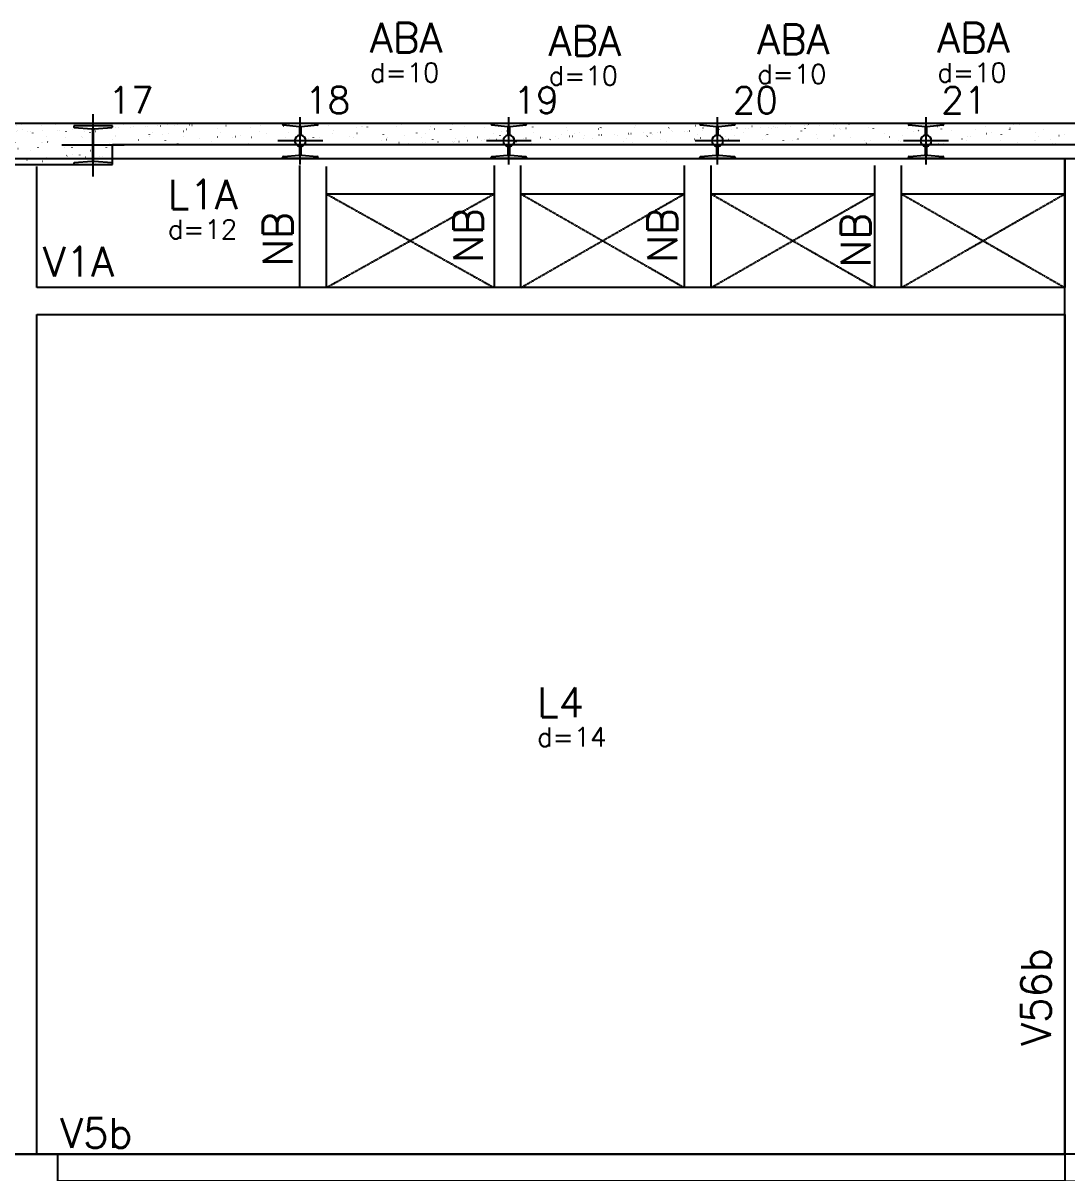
# Model space of a CAD drawing. Extents: x -40810 to 33675, y -2018 to 21213.
# Drawn here: x 25561 to 26302, y 3273 to 4089 of the extents above; entities that cross this region are included whole.
import ezdxf

# ---------------------------------------------------------------- set-up
doc = ezdxf.new("R2010")
doc.units = 0
doc.linetypes.add('TRAZO_HUECO', pattern=[0.75, 0.5, -0.25])
doc.layers.get('0').update_dxf_attribs({"color": 1, "lineweight": 9})
for name, color, linetype in [('1', 5, 'Continuous'), ('10', 7, 'Continuous'), ('13', 7, 'Continuous'), ('19', 5, 'Continuous'), ('241', 7, 'TRAZO_HUECO'), ('3', 2, 'Continuous'), ('49', 20, 'Continuous'), ('51', 6, 'Continuous'), ('52', 21, 'Continuous'), ('8', 5, 'Continuous'), ('STEPHANIE', 6, 'Continuous')]:
    doc.layers.add(name, color=color, linetype=linetype)
doc.styles.get("Standard").update_dxf_attribs({"font": 'romans.shx', "width": 0.8})

# ---------------------------------------------------------------- blocks, each defined once
blk = doc.blocks.new('_H9EFD498501-005')
for p, q in [((2360.773341, 4540.147915), (2360.773341, 4540.147915)), ((2360.773341, 4540.147915), (2360.773341, 4540.147915)), ((2360.773341, 4539.849098), (2360.773341, 4539.849098)), ((2360.773341, 4539.849098), (2360.773341, 4539.849098)), ((2360.773341, 4539.849098), (2360.773341, 4539.849098)), ((2361.744038, 4540.363114), (2361.81726, 4540.379347)), ((2363.103394, 4539.95083), (2363.178322, 4539.954101)), ((2364.976609, 4540.032616), (2365.051538, 4540.035888)), ((2368.807335, 4541.871545), (2368.852993, 4541.931047)), ((2373.818186, 4540.418648), (2373.893114, 4540.421919)), ((2375.91966, 4540.991566), (2375.92945, 4541.065924)), ((2383.933549, 4540.860294), (2384.008478, 4540.863566)), ((2385.806764, 4540.94208), (2385.881693, 4540.945352)), ((2389.18127, 4536.797683), (2389.226927, 4536.857185)), ((2392.925152, 4541.676806), (2392.970809, 4541.736308)), ((2394.648341, 4541.328112), (2394.72327, 4541.331383)), ((2399.758076, 4541.983515), (2399.767866, 4542.057873)), ((2404.763704, 4541.769758), (2404.838633, 4541.77303)), ((2406.63692, 4541.851545), (2406.711848, 4541.854816)), ((2411.02139, 4537.497479), (2411.03118, 4537.571837)), ((2413.355465, 4538.914534), (2413.428687, 4538.930767)), ((2415.478497, 4542.237576), (2415.553425, 4542.240848)), ((2417.157112, 4541.630821), (2417.202769, 4541.690323)), ((2425.59386, 4542.679223), (2425.668788, 4542.682494)), ((2427.467075, 4542.761009), (2427.542004, 4542.76428)), ((2430.562682, 4542.729282), (2430.635905, 4542.745515)), ((2434.933228, 4539.047115), (2434.943017, 4539.121473)), ((2441.274929, 4541.436082), (2441.320586, 4541.495584)), ((2458.771644, 4540.039063), (2458.781433, 4540.113422)), ((2464.966892, 4537.465954), (2465.040114, 4537.482187)), ((2465.506888, 4541.390097), (2465.552546, 4541.449599)), ((2482.174109, 4541.280702), (2482.247331, 4541.296935)), ((2482.78627, 4542.369462), (2482.79606, 4542.443821)), ((2485.835219, 4542.092351), (2485.908442, 4542.108584)), ((2489.624705, 4541.195359), (2489.670362, 4541.25486)), ((2493.946795, 4537.102664), (2493.956584, 4537.177022)), ((2513.856665, 4541.149374), (2513.902322, 4541.208875)), ((2517.785211, 4538.094612), (2517.795001, 4538.16897)), ((2533.785536, 4539.832123), (2533.858758, 4539.848356)), ((2537.446646, 4540.643771), (2537.519868, 4540.660004)), ((2537.974482, 4540.954635), (2538.020139, 4541.014136)), ((2541.799838, 4540.425011), (2541.809627, 4540.49937)), ((2562.206441, 4540.90865), (2562.252098, 4540.968151)), ((2565.711675, 4541.974647), (2565.721464, 4542.049006)), ((2585.396963, 4538.383543), (2585.470185, 4538.399776)), ((2586.324258, 4540.713911), (2586.369915, 4540.773413)), ((2589.058073, 4539.195191), (2589.131295, 4539.211424)), ((2589.550091, 4542.966596), (2589.559881, 4543.040954)), ((2600.813405, 4538.48056), (2600.823195, 4538.554918)), ((2602.238069, 4542.117126), (2602.311292, 4542.133359)), ((2610.556218, 4540.667926), (2610.601875, 4540.727428)), ((2624.725242, 4540.030196), (2624.735032, 4540.104555)), ((2634.674035, 4540.473187), (2634.719692, 4540.532689)), ((2637.00839, 4536.934963), (2637.081612, 4536.951196)), ((2640.6695, 4537.746612), (2640.742722, 4537.762845)), ((2648.563659, 4541.022145), (2648.573448, 4541.096503)), ((2653.849496, 4540.668546), (2653.922718, 4540.684779)), ((2658.905994, 4540.427202), (2658.951651, 4540.486704)), ((2683.023811, 4540.232464), (2683.069468, 4540.291965)), ((2683.73881, 4538.085745), (2683.748599, 4538.160103)), ((2705.460923, 4539.219967), (2705.534145, 4539.2362)), ((2707.255771, 4540.186479), (2707.301428, 4540.24598)), ((2707.577226, 4539.077693), (2707.587015, 4539.152052)), ((2722.66814, 4543.034715), (2722.741363, 4543.050948)), ((2731.373588, 4539.99174), (2731.419245, 4540.051241)), ((2731.591853, 4541.408093), (2731.601642, 4541.482451)), ((2755.50369, 4542.957729), (2755.513479, 4543.032087)), ((2755.605547, 4539.945755), (2755.651204, 4540.005256)), ((2757.07235, 4537.771387), (2757.145572, 4537.78762)), ((2758.002545, 4543.069584), (2758.014964, 4543.085768)), ((2758.303322, 4537.101497), (2758.378251, 4537.104768)), ((2766.590793, 4537.133242), (2766.600583, 4537.207601)), ((2768.418686, 4537.543143), (2768.493614, 4537.546414)), ((2770.291901, 4537.624929), (2770.36683, 4537.628201)), ((2774.279567, 4541.586135), (2774.352789, 4541.602368)), ((2777.940677, 4542.397784), (2778.0139, 4542.414017)), ((2779.133478, 4538.010961), (2779.208406, 4538.014232)), ((2779.723364, 4539.751016), (2779.769021, 4539.810518)), ((2789.248841, 4538.452607), (2789.32377, 4538.455879)), ((2790.60542, 4539.463641), (2790.61521, 4539.538)), ((2791.122057, 4538.534394), (2791.196985, 4538.537665)), ((2799.963633, 4538.920425), (2800.038562, 4538.923697)), ((2803.955324, 4539.705031), (2804.000981, 4539.764533)), ((2806.352322, 4542.82886), (2806.397979, 4542.888361)), ((2810.078997, 4539.362071), (2810.153925, 4539.365343)), ((2811.952212, 4539.443858), (2812.027141, 4539.447129)), ((2814.517257, 4541.013278), (2814.527047, 4541.087636)), ((2820.793789, 4539.829889), (2820.868717, 4539.833161)), ((2825.890994, 4540.137555), (2825.964216, 4540.153788)), ((2828.07314, 4539.510292), (2828.118798, 4539.569794)), ((2829.552104, 4540.949204), (2829.625326, 4540.965437)), ((2830.909152, 4540.271536), (2830.984081, 4540.274807)), ((2832.782367, 4540.353322), (2832.857296, 4540.356593)), ((2838.355673, 4542.005226), (2838.365463, 4542.079584)), ((2841.623944, 4540.739354), (2841.698873, 4540.742625)), ((2849.618987, 4537.51919), (2849.628777, 4537.593548)), ((2851.739307, 4541.181), (2851.814236, 4541.184271)), ((2852.3051, 4539.464307), (2852.350757, 4539.523809)), ((2853.612523, 4541.262786), (2853.687451, 4541.266058)), ((2854.702098, 4542.588136), (2854.747755, 4542.647638)), ((2862.4541, 4541.648818), (2862.529028, 4541.652089)), ((2872.569463, 4542.090464), (2872.644391, 4542.093736)), ((2873.530825, 4539.068826), (2873.540614, 4539.143185)), ((2874.442678, 4542.17225), (2874.517607, 4542.175522)), ((2876.422917, 4539.269569), (2876.468574, 4539.32907)), ((2877.502421, 4538.688975), (2877.575643, 4538.705208)), ((2881.163531, 4539.500624), (2881.236753, 4539.516857)), ((2883.284255, 4542.558282), (2883.359184, 4542.561554)), ((2893.399618, 4542.999928), (2893.474547, 4543.0032)), ((2894.343527, 4542.422559), (2894.41675, 4542.438792)), ((2895.272834, 4543.081715), (2895.347762, 4543.084986)), ((2897.369241, 4540.060775), (2897.37903, 4540.135133)), ((2900.654876, 4539.223584), (2900.700534, 4539.283085)), ((2903.051875, 4542.347412), (2903.097532, 4542.406914)), ((2921.383867, 4542.391174), (2921.393657, 4542.465532)), ((2924.772693, 4539.028845), (2924.81835, 4539.088346)), ((2929.113848, 4537.240396), (2929.18707, 4537.256629)), ((2932.544392, 4537.124375), (2932.554182, 4537.198733)), ((2932.774958, 4538.052044), (2932.84818, 4538.068277)), ((2945.954954, 4540.973979), (2946.028176, 4540.990212)), ((2949.004653, 4538.98286), (2949.05031, 4539.042361)), ((2951.401651, 4542.106689), (2951.447308, 4542.16619)), ((2956.382808, 4538.116324), (2956.392598, 4538.190682)), ((2973.12247, 4538.788121), (2973.168127, 4538.847623)), ((2980.397435, 4540.446723), (2980.407224, 4540.521081)), ((2997.354429, 4538.742136), (2997.400087, 4538.801637)), ((2997.566381, 4539.525399), (2997.639603, 4539.541632)), ((2999.751428, 4541.865965), (2999.797085, 4541.925466)), ((3004.309272, 4541.996359), (3004.319062, 4542.070717)), ((3021.472246, 4538.547397), (3021.517903, 4538.606899)), ((3028.147688, 4542.988308), (3028.157478, 4543.062666)), ((2360.773341, 4531.401439), (2360.773341, 4531.401439)), ((2362.552312, 4533.719839), (2362.597969, 4533.779341)), ((2363.168347, 4534.175131), (2363.178137, 4534.249489)), ((2379.307142, 4531.366203), (2379.380364, 4531.382436)), ((2386.784271, 4533.673854), (2386.829929, 4533.733356)), ((2387.006764, 4535.167079), (2387.016553, 4535.241438)), ((2396.514359, 4535.180951), (2396.587581, 4535.197184)), ((2398.270078, 4530.681043), (2398.279867, 4530.755402)), ((2400.175469, 4535.992599), (2400.248691, 4536.008832)), ((2407.158205, 4528.599993), (2407.203863, 4528.659494)), ((2410.902088, 4533.479116), (2410.947745, 4533.538617)), ((2422.181915, 4532.23068), (2422.191704, 4532.305038)), ((2430.918569, 4529.917623), (2430.991791, 4529.933856)), ((2435.134048, 4533.433131), (2435.179705, 4533.492632)), ((2437.531046, 4536.556959), (2437.576703, 4536.616461)), ((2446.020331, 4533.222628), (2446.030121, 4533.296986)), ((2448.125786, 4533.732371), (2448.199008, 4533.748604)), ((2451.786896, 4534.54402), (2451.860118, 4534.560252)), ((2457.283645, 4528.736592), (2457.293435, 4528.81095)), ((2459.251865, 4533.238392), (2459.297522, 4533.297893)), ((2470.034958, 4535.553027), (2470.044747, 4535.627386)), ((2481.195482, 4530.286228), (2481.205272, 4530.360587)), ((2483.483824, 4533.192407), (2483.529481, 4533.251908)), ((2485.880822, 4536.316236), (2485.92648, 4536.375737)), ((2499.737213, 4532.283791), (2499.810435, 4532.300024)), ((2503.398323, 4533.09544), (2503.471545, 4533.111673)), ((2505.033899, 4531.278177), (2505.043688, 4531.352535)), ((2507.601641, 4532.997668), (2507.647298, 4533.05717)), ((2516.578319, 4536.017374), (2516.651541, 4536.033607)), ((2529.048525, 4533.608576), (2529.058315, 4533.682934)), ((2531.833601, 4532.951683), (2531.879258, 4533.011185)), ((2534.230599, 4536.075512), (2534.276256, 4536.135013)), ((2551.34864, 4530.835211), (2551.421862, 4530.851444)), ((2552.960362, 4535.158212), (2552.970152, 4535.232571)), ((2555.00975, 4531.64686), (2555.082972, 4531.663093)), ((2555.951418, 4532.756944), (2555.997075, 4532.816446)), ((2564.047466, 4529.333725), (2564.057255, 4529.408084)), ((2568.189746, 4534.568795), (2568.262968, 4534.585028)), ((2570.831924, 4528.916319), (2570.906852, 4528.91959)), ((2576.798779, 4536.150161), (2576.808568, 4536.224519)), ((2580.183377, 4532.710959), (2580.229034, 4532.770461)), ((2580.947287, 4529.357965), (2581.022216, 4529.361236)), ((2582.580375, 4535.834788), (2582.626032, 4535.89429)), ((2582.820502, 4529.439751), (2582.895431, 4529.443023)), ((2588.062093, 4531.664125), (2588.071882, 4531.738483)), ((2591.662079, 4529.825783), (2591.737008, 4529.829054)), ((2601.777442, 4530.267429), (2601.852371, 4530.270701)), ((2602.960067, 4529.386632), (2603.033289, 4529.402865)), ((2603.650658, 4530.349216), (2603.725586, 4530.352487)), ((2604.301194, 4532.516221), (2604.346851, 4532.575722)), ((2606.621177, 4530.19828), (2606.694399, 4530.214513)), ((2611.97393, 4533.213761), (2611.983719, 4533.288119)), ((2612.492235, 4530.735247), (2612.567163, 4530.738519)), ((2619.801173, 4533.120215), (2619.874395, 4533.136448)), ((2622.607598, 4531.176893), (2622.682526, 4531.180165)), ((2624.480813, 4531.25868), (2624.555742, 4531.261951)), ((2628.533154, 4532.470236), (2628.578811, 4532.529737)), ((2630.930152, 4535.594064), (2630.975809, 4535.653566)), ((2633.32239, 4531.644711), (2633.397319, 4531.647983)), ((2635.812346, 4534.205709), (2635.822135, 4534.280068)), ((2643.437753, 4532.086358), (2643.512682, 4532.089629)), ((2645.310969, 4532.168144), (2645.385897, 4532.171415)), ((2647.07566, 4529.719673), (2647.085449, 4529.794032)), ((2652.650971, 4532.275497), (2652.696628, 4532.334998)), ((2654.152545, 4532.554176), (2654.227474, 4532.557447)), ((2658.232604, 4528.7497), (2658.305826, 4528.765933)), ((2659.826973, 4536.536109), (2659.836762, 4536.610467)), ((2664.267909, 4532.995822), (2664.342837, 4532.999093)), ((2666.141124, 4533.077608), (2666.216053, 4533.08088)), ((2670.987497, 4531.26931), (2670.997287, 4531.343668)), ((2671.4126, 4531.671635), (2671.485822, 4531.687868)), ((2674.982701, 4533.46364), (2675.057629, 4533.466911)), ((2676.88293, 4532.229512), (2676.928587, 4532.289013)), ((2679.279928, 4535.353341), (2679.325585, 4535.412842)), ((2685.098064, 4533.905286), (2685.172993, 4533.908558)), ((2686.971279, 4533.987072), (2687.046208, 4533.990344)), ((2688.619817, 4535.486383), (2688.693039, 4535.502616)), ((2692.280927, 4536.298032), (2692.354149, 4536.314265)), ((2694.825913, 4532.261258), (2694.835703, 4532.335617)), ((2695.812856, 4534.373104), (2695.887785, 4534.376375)), ((2701.000747, 4532.034773), (2701.046404, 4532.094275)), ((2705.928219, 4534.81475), (2706.003148, 4534.818022)), ((2707.801435, 4534.896537), (2707.876363, 4534.899808)), ((2716.643012, 4535.282568), (2716.71794, 4535.28584)), ((2718.84054, 4534.591657), (2718.850329, 4534.666016)), ((2723.024027, 4530.223055), (2723.097249, 4530.239288)), ((2725.232707, 4531.988788), (2725.278364, 4532.04829)), ((2726.758375, 4535.724215), (2726.833303, 4535.727486)), ((2727.629705, 4535.112617), (2727.675362, 4535.172118)), ((2728.63159, 4535.806001), (2728.706519, 4535.809272)), ((2730.001065, 4529.324858), (2730.010854, 4529.399217)), ((2737.473167, 4536.192032), (2737.548096, 4536.195304)), ((2740.231244, 4534.037803), (2740.304466, 4534.054036)), ((2742.752377, 4536.141294), (2742.762167, 4536.215652)), ((2743.892354, 4534.849452), (2743.965576, 4534.865685)), ((2747.58853, 4536.633679), (2747.663459, 4536.63695)), ((2749.350523, 4531.794049), (2749.396181, 4531.853551)), ((2749.461746, 4536.715465), (2749.536674, 4536.718737)), ((2753.839481, 4530.316807), (2753.84927, 4530.391165)), ((2773.582483, 4531.748064), (2773.62814, 4531.807566)), ((2774.635454, 4528.774475), (2774.708676, 4528.790708)), ((2775.979481, 4534.871893), (2776.025138, 4534.931395)), ((2777.854107, 4532.647206), (2777.863897, 4532.721564)), ((2791.842671, 4532.589224), (2791.915893, 4532.605457)), ((2795.503781, 4533.400872), (2795.577003, 4533.417105)), ((2797.7003, 4531.553326), (2797.745957, 4531.612827)), ((2801.765945, 4534.196842), (2801.775734, 4534.271201)), ((2808.683777, 4536.322807), (2808.756999, 4536.33904)), ((2821.93226, 4531.50734), (2821.977917, 4531.566842)), ((2824.329258, 4534.631169), (2824.374915, 4534.690671)), ((2825.604361, 4535.188791), (2825.61415, 4535.263149)), ((2836.867675, 4530.702755), (2836.877464, 4530.777113)), ((2843.454098, 4531.140644), (2843.52732, 4531.156877)), ((2846.050076, 4531.312602), (2846.095733, 4531.372103)), ((2847.115208, 4531.952292), (2847.18843, 4531.968525)), ((2860.295204, 4534.874227), (2860.368426, 4534.89046)), ((2860.779512, 4532.252391), (2860.789302, 4532.326749)), ((2870.282036, 4531.266617), (2870.327693, 4531.326118)), ((2872.679034, 4534.390445), (2872.724691, 4534.449947)), ((2884.617928, 4533.24434), (2884.627718, 4533.318698)), ((2894.399853, 4531.071878), (2894.44551, 4531.131379)), ((2895.065525, 4529.692064), (2895.138747, 4529.708297)), ((2895.881242, 4528.758303), (2895.891032, 4528.832662)), ((2898.726635, 4530.503713), (2898.799857, 4530.519946)), ((2908.632555, 4535.574739), (2908.642344, 4535.649097)), ((2911.906631, 4533.425647), (2911.979853, 4533.44188)), ((2918.631812, 4531.025893), (2918.67747, 4531.085394)), ((2919.79308, 4530.30794), (2919.802869, 4530.382298)), ((2921.028811, 4534.149722), (2921.074468, 4534.209223)), ((2942.749629, 4530.831154), (2942.795286, 4530.890656)), ((2943.631496, 4531.299888), (2943.641285, 4531.374247)), ((2950.338062, 4529.055133), (2950.411284, 4529.071366)), ((2963.518058, 4531.977068), (2963.59128, 4531.993301)), ((2966.981589, 4530.785169), (2967.027246, 4530.844671)), ((2967.646122, 4533.630287), (2967.655912, 4533.704646)), ((2969.378587, 4533.908998), (2969.424244, 4533.968499)), ((2980.725275, 4535.791816), (2980.798497, 4535.808049)), ((2984.386385, 4536.603464), (2984.459607, 4536.619697)), ((2991.099406, 4530.59043), (2991.145063, 4530.649932)), ((2991.55796, 4535.179924), (2991.567749, 4535.254282)), ((3002.645063, 4529.355437), (3002.654853, 4529.429795)), ((3015.129485, 4530.528488), (3015.202707, 4530.544721)), ((3015.331365, 4530.544445), (3015.377022, 4530.603947)), ((3015.396376, 4536.171872), (3015.406165, 4536.246231)), ((3017.728363, 4533.668274), (3017.774021, 4533.727776)), ((3026.65969, 4531.685836), (3026.669479, 4531.760194)), ((3027.92289, 4528.769207), (3027.997819, 4528.772478)), ((3029.796105, 4528.850993), (3029.871034, 4528.854264)), ((3032.336702, 4534.343236), (3032.409924, 4534.359469)), ((3035.997812, 4535.154885), (3036.071034, 4535.171118)), ((2362.366668, 4528.085768), (2362.366668, 4528.085768)), ((2362.366668, 4528.085768), (2362.366668, 4528.085768)), ((2364.510057, 4528.085768), (2364.510057, 4528.085768)), ((2366.127146, 4528.444268), (2366.200368, 4528.460501)), ((2374.22058, 4528.085768), (2374.22058, 4528.085768)), ((2374.255451, 4528.350644), (2374.265241, 4528.425002)), ((2382.496382, 4528.085768), (2382.496382, 4528.085768)), ((2382.496382, 4528.085768), (2382.496382, 4528.085768)), ((2386.074491, 4528.085768), (2386.074491, 4528.085768)), ((2397.928403, 4528.085768), (2397.928403, 4528.085768)), ((2397.928403, 4528.085768), (2397.928403, 4528.085768)), ((2397.928403, 4528.085768), (2397.928403, 4528.085768)), ((2406.763627, 4528.085768), (2406.763627, 4528.085768)), ((2406.763627, 4528.085768), (2406.763627, 4528.085768)), ((2406.763627, 4528.085768), (2406.763627, 4528.085768)), ((2409.782315, 4528.085768), (2409.782315, 4528.085768)), ((2409.782315, 4528.085768), (2409.782315, 4528.085768)), ((2409.782315, 4528.085768), (2409.782315, 4528.085768)), ((2421.636227, 4528.085768), (2421.636227, 4528.085768)), ((2421.636227, 4528.085768), (2421.636227, 4528.085768)), ((2422.655606, 4528.085768), (2422.655606, 4528.085768)), ((2422.655606, 4528.085768), (2422.655606, 4528.085768)), ((2431.030872, 4528.085768), (2431.030872, 4528.085768)), ((2431.030872, 4528.085768), (2431.030872, 4528.085768)), ((2433.490139, 4528.085768), (2433.490139, 4528.085768)), ((2433.490139, 4528.085768), (2433.490139, 4528.085768)), ((2445.344051, 4528.085768), (2445.344051, 4528.085768)), ((2455.298117, 4528.085768), (2455.298117, 4528.085768)), ((2455.298117, 4528.085768), (2455.298117, 4528.085768)), ((2455.298117, 4528.085768), (2455.298117, 4528.085768)), ((2455.507982, 4528.359269), (2455.553639, 4528.41877)), ((2457.197963, 4528.085768), (2457.197963, 4528.085768)), ((2457.197963, 4528.085768), (2457.197963, 4528.085768)), ((2457.197963, 4528.085768), (2457.197963, 4528.085768)), ((2469.051874, 4528.085768), (2469.051874, 4528.085768)), ((2469.051874, 4528.085768), (2469.051874, 4528.085768)), ((2469.051874, 4528.085768), (2469.051874, 4528.085768)), ((2479.565362, 4528.085768), (2479.565362, 4528.085768)), ((2479.565362, 4528.085768), (2479.565362, 4528.085768)), ((2480.801154, 4528.085768), (2480.801154, 4528.085768)), ((2480.801154, 4528.085768), (2480.801154, 4528.085768)), ((2480.905786, 4528.085768), (2480.905786, 4528.085768)), ((2480.905786, 4528.085768), (2480.905786, 4528.085768)), ((2482.529996, 4528.469043), (2482.603218, 4528.485276)), ((2492.759698, 4528.085768), (2492.759698, 4528.085768)), ((2492.759698, 4528.085768), (2492.759698, 4528.085768)), ((2503.832608, 4528.085768), (2503.832608, 4528.085768)), ((2503.832608, 4528.085768), (2503.832608, 4528.085768)), ((2503.832608, 4528.085768), (2503.832608, 4528.085768)), ((2503.857758, 4528.118545), (2503.903415, 4528.178047)), ((2504.61361, 4528.085768), (2504.61361, 4528.085768)), ((2516.467522, 4528.085768), (2516.467522, 4528.085768)), ((2528.099853, 4528.085768), (2528.099853, 4528.085768)), ((2528.099853, 4528.085768), (2528.099853, 4528.085768)), ((2528.321434, 4528.085768), (2528.321434, 4528.085768)), ((2528.321434, 4528.085768), (2528.321434, 4528.085768)), ((2528.321434, 4528.085768), (2528.321434, 4528.085768)), ((2538.946702, 4528.085768), (2538.946702, 4528.085768)), ((2538.946702, 4528.085768), (2538.946702, 4528.085768)), ((2538.946702, 4528.085768), (2538.946702, 4528.085768)), ((2540.175346, 4528.085768), (2540.175346, 4528.085768)), ((2540.175346, 4528.085768), (2540.175346, 4528.085768)), ((2540.20905, 4528.341777), (2540.218839, 4528.416135)), ((2551.809183, 4528.085768), (2551.809183, 4528.085768)), ((2551.809183, 4528.085768), (2551.809183, 4528.085768)), ((2551.809183, 4528.085768), (2551.809183, 4528.085768)), ((2552.029257, 4528.085768), (2552.029257, 4528.085768)), ((2552.029257, 4528.085768), (2552.029257, 4528.085768)), ((2552.367098, 4528.085768), (2552.367098, 4528.085768)), ((2560.117131, 4528.448501), (2560.19206, 4528.451772)), ((2561.990347, 4528.530287), (2562.065276, 4528.533559)), ((2563.883169, 4528.085768), (2563.883169, 4528.085768)), ((2575.737081, 4528.085768), (2575.737081, 4528.085768)), ((2576.634343, 4528.085768), (2576.634343, 4528.085768)), ((2576.634343, 4528.085768), (2576.634343, 4528.085768)), ((2587.590993, 4528.085768), (2587.590993, 4528.085768)), ((2587.590993, 4528.085768), (2587.590993, 4528.085768)), ((2587.590993, 4528.085768), (2587.590993, 4528.085768)), ((2597.09225, 4528.085768), (2597.09225, 4528.085768)), ((2597.09225, 4528.085768), (2597.09225, 4528.085768)), ((2597.09225, 4528.085768), (2597.09225, 4528.085768)), ((2599.444905, 4528.085768), (2599.444905, 4528.085768)), ((2599.444905, 4528.085768), (2599.444905, 4528.085768)), ((2599.444905, 4528.085768), (2599.444905, 4528.085768)), ((2600.901588, 4528.085768), (2600.901588, 4528.085768)), ((2611.298817, 4528.085768), (2611.298817, 4528.085768)), ((2611.298817, 4528.085768), (2611.298817, 4528.085768)), ((2623.152729, 4528.085768), (2623.152729, 4528.085768)), ((2623.152729, 4528.085768), (2623.152729, 4528.085768)), ((2625.168833, 4528.085768), (2625.168833, 4528.085768)), ((2625.168833, 4528.085768), (2625.168833, 4528.085768)), ((2635.00664, 4528.085768), (2635.00664, 4528.085768)), ((2646.860552, 4528.085768), (2646.860552, 4528.085768)), ((2646.860552, 4528.085768), (2646.860552, 4528.085768)), ((2646.860552, 4528.085768), (2646.860552, 4528.085768)), ((2649.436078, 4528.085768), (2649.436078, 4528.085768)), ((2655.237798, 4528.085768), (2655.237798, 4528.085768)), ((2658.714464, 4528.085768), (2658.714464, 4528.085768)), ((2658.714464, 4528.085768), (2658.714464, 4528.085768)), ((2658.714464, 4528.085768), (2658.714464, 4528.085768)), ((2670.568376, 4528.085768), (2670.568376, 4528.085768)), ((2670.568376, 4528.085768), (2670.568376, 4528.085768)), ((2673.703324, 4528.085768), (2673.703324, 4528.085768)), ((2673.703324, 4528.085768), (2673.703324, 4528.085768)), ((2682.422288, 4528.085768), (2682.422288, 4528.085768)), ((2682.422288, 4528.085768), (2682.422288, 4528.085768)), ((2694.2762, 4528.085768), (2694.2762, 4528.085768)), ((2697.970569, 4528.085768), (2697.970569, 4528.085768)), ((2706.130112, 4528.085768), (2706.130112, 4528.085768)), ((2713.383346, 4528.085768), (2713.383346, 4528.085768)), ((2713.383346, 4528.085768), (2713.383346, 4528.085768)), ((2717.984023, 4528.085768), (2717.984023, 4528.085768)), ((2717.984023, 4528.085768), (2717.984023, 4528.085768)), ((2717.984023, 4528.085768), (2717.984023, 4528.085768)), ((2722.237814, 4528.085768), (2722.237814, 4528.085768)), ((2722.237814, 4528.085768), (2722.237814, 4528.085768)), ((2729.837935, 4528.085768), (2729.837935, 4528.085768)), ((2729.837935, 4528.085768), (2729.837935, 4528.085768)), ((2741.691847, 4528.085768), (2741.691847, 4528.085768)), ((2741.691847, 4528.085768), (2741.691847, 4528.085768)), ((2746.505059, 4528.085768), (2746.505059, 4528.085768)), ((2753.545759, 4528.085768), (2753.545759, 4528.085768)), ((2765.399671, 4528.085768), (2765.399671, 4528.085768)), ((2770.772304, 4528.085768), (2770.772304, 4528.085768)), ((2770.772304, 4528.085768), (2770.772304, 4528.085768)), ((2771.528895, 4528.085768), (2771.528895, 4528.085768)), ((2771.528895, 4528.085768), (2771.528895, 4528.085768)), ((2777.253583, 4528.085768), (2777.253583, 4528.085768)), ((2777.253583, 4528.085768), (2777.253583, 4528.085768)), ((2777.253583, 4528.085768), (2777.253583, 4528.085768)), ((2789.107495, 4528.085768), (2789.107495, 4528.085768)), ((2789.107495, 4528.085768), (2789.107495, 4528.085768)), ((2789.107495, 4528.085768), (2789.107495, 4528.085768)), ((2795.039549, 4528.085768), (2795.039549, 4528.085768)), ((2800.961406, 4528.085768), (2800.961406, 4528.085768)), ((2800.961406, 4528.085768), (2800.961406, 4528.085768)), ((2812.815318, 4528.085768), (2812.815318, 4528.085768)), ((2812.853048, 4528.372356), (2812.862838, 4528.446714)), ((2819.306795, 4528.085768), (2819.306795, 4528.085768)), ((2819.306795, 4528.085768), (2819.306795, 4528.085768)), ((2824.66923, 4528.085768), (2824.66923, 4528.085768)), ((2829.674443, 4528.085768), (2829.674443, 4528.085768)), ((2829.674443, 4528.085768), (2829.674443, 4528.085768)), ((2829.674443, 4528.085768), (2829.674443, 4528.085768)), ((2836.523142, 4528.085768), (2836.523142, 4528.085768)), ((2836.523142, 4528.085768), (2836.523142, 4528.085768)), ((2836.523142, 4528.085768), (2836.523142, 4528.085768)), ((2843.57404, 4528.085768), (2843.57404, 4528.085768)), ((2848.377054, 4528.085768), (2848.377054, 4528.085768)), ((2848.377054, 4528.085768), (2848.377054, 4528.085768)), ((2848.377054, 4528.085768), (2848.377054, 4528.085768)), ((2860.230966, 4528.085768), (2860.230966, 4528.085768)), ((2860.230966, 4528.085768), (2860.230966, 4528.085768)), ((2867.841285, 4528.085768), (2867.841285, 4528.085768)), ((2867.841285, 4528.085768), (2867.841285, 4528.085768)), ((2872.084878, 4528.085768), (2872.084878, 4528.085768)), ((2872.084878, 4528.085768), (2872.084878, 4528.085768)), ((2883.938789, 4528.085768), (2883.938789, 4528.085768)), ((2887.819991, 4528.085768), (2887.819991, 4528.085768)), ((2887.819991, 4528.085768), (2887.819991, 4528.085768)), ((2887.819991, 4528.085768), (2887.819991, 4528.085768)), ((2892.10853, 4528.085768), (2892.10853, 4528.085768)), ((2895.792701, 4528.085768), (2895.792701, 4528.085768)), ((2895.792701, 4528.085768), (2895.792701, 4528.085768)), ((2895.792701, 4528.085768), (2895.792701, 4528.085768)), ((2907.646613, 4528.085768), (2907.646613, 4528.085768)), ((2907.646613, 4528.085768), (2907.646613, 4528.085768)), ((2907.646613, 4528.085768), (2907.646613, 4528.085768)), ((2916.375775, 4528.085768), (2916.375775, 4528.085768)), ((2916.375775, 4528.085768), (2916.375775, 4528.085768)), ((2919.500525, 4528.085768), (2919.500525, 4528.085768)), ((2919.500525, 4528.085768), (2919.500525, 4528.085768)), ((2931.354437, 4528.085768), (2931.354437, 4528.085768)), ((2931.354437, 4528.085768), (2931.354437, 4528.085768)), ((2940.64302, 4528.085768), (2940.64302, 4528.085768)), ((2943.208349, 4528.085768), (2943.208349, 4528.085768)), ((2945.965539, 4528.085768), (2945.965539, 4528.085768)), ((2945.965539, 4528.085768), (2945.965539, 4528.085768)), ((2945.965539, 4528.085768), (2945.965539, 4528.085768)), ((2946.676952, 4528.243484), (2946.750174, 4528.259717)), ((2955.062261, 4528.085768), (2955.062261, 4528.085768)), ((2964.910265, 4528.085768), (2964.910265, 4528.085768)), ((2964.910265, 4528.085768), (2964.910265, 4528.085768)), ((2966.916172, 4528.085768), (2966.916172, 4528.085768)), ((2966.916172, 4528.085768), (2966.916172, 4528.085768)), ((2966.916172, 4528.085768), (2966.916172, 4528.085768)), ((2978.770084, 4528.085768), (2978.770084, 4528.085768)), ((2978.770084, 4528.085768), (2978.770084, 4528.085768)), ((2978.806647, 4528.363488), (2978.816436, 4528.437847)), ((2989.177511, 4528.085768), (2989.177511, 4528.085768)), ((2990.623996, 4528.085768), (2990.623996, 4528.085768)), ((2990.623996, 4528.085768), (2990.623996, 4528.085768)), ((3002.477908, 4528.085768), (3002.477908, 4528.085768)), ((3004.111087, 4528.085768), (3004.111087, 4528.085768)), ((3004.111087, 4528.085768), (3004.111087, 4528.085768)), ((3012.26957, 4528.085768), (3012.26957, 4528.085768)), ((3012.26957, 4528.085768), (3012.26957, 4528.085768)), ((3013.444756, 4528.085768), (3013.444756, 4528.085768)), ((3013.444756, 4528.085768), (3013.444756, 4528.085768)), ((3014.33182, 4528.085768), (3014.33182, 4528.085768)), ((3017.807527, 4528.32756), (3017.882455, 4528.330832)), ((3026.185732, 4528.085768), (3026.185732, 4528.085768)), ((3026.185732, 4528.085768), (3026.185732, 4528.085768)), ((3026.185732, 4528.085768), (3026.185732, 4528.085768)), ((3037.712001, 4528.085768), (3037.712001, 4528.085768))]:
    blk.add_line(p, q)
blk = doc.blocks.new('_H9EFD498501-006')
for p, q in [((2133.226661, 4541.264262), (2133.226661, 4541.264262)), ((2133.226661, 4541.264262), (2133.226661, 4541.264262)), ((2133.226661, 4541.264262), (2133.226661, 4541.264262)), ((2138.457224, 4542.42385), (2138.530447, 4542.440083)), ((2147.432387, 4538.001302), (2147.478044, 4538.060804)), ((2150.952494, 4542.944885), (2150.962283, 4543.019243)), ((2151.17627, 4542.880425), (2151.221927, 4542.939927)), ((2162.215808, 4538.458848), (2162.225597, 4538.533207)), ((2172.861434, 4537.160522), (2172.934656, 4537.176755)), ((2175.40823, 4542.83444), (2175.453887, 4542.893942)), ((2186.127645, 4540.008485), (2186.137435, 4540.082843)), ((2190.068651, 4540.97527), (2190.141873, 4540.991503)), ((2193.729761, 4541.786919), (2193.802984, 4541.803151)), ((2195.782164, 4537.760578), (2195.827821, 4537.82008)), ((2199.526047, 4542.639701), (2199.571704, 4542.699203)), ((2209.966061, 4541.000433), (2209.975851, 4541.074792)), ((2223.758006, 4542.593716), (2223.803663, 4542.653218)), ((2241.680078, 4539.52669), (2241.7533, 4539.542923)), ((2244.13194, 4537.519855), (2244.177597, 4537.579356)), ((2245.141213, 4538.064033), (2245.151002, 4538.138392)), ((2245.341188, 4540.338339), (2245.41441, 4540.354572)), ((2247.875823, 4542.398978), (2247.92148, 4542.458479)), ((2268.979629, 4539.055982), (2268.989418, 4539.13034)), ((2272.107783, 4542.352993), (2272.15344, 4542.412494)), ((2292.481717, 4537.279131), (2292.527374, 4537.338632)), ((2292.994255, 4541.386381), (2293.004045, 4541.460739)), ((2293.291505, 4538.07811), (2293.364727, 4538.094343)), ((2296.225599, 4542.158254), (2296.271257, 4542.217755)), ((2296.952615, 4538.889759), (2297.025837, 4538.905992)), ((2300.612927, 4537.222437), (2300.687856, 4537.225709)), ((2302.486143, 4537.304224), (2302.561071, 4537.307495)), ((2310.132611, 4541.811694), (2310.205834, 4541.827927)), ((2311.327719, 4537.690255), (2311.402648, 4537.693527)), ((2316.906093, 4542.936017), (2316.915882, 4543.010376)), ((2320.457559, 4542.112269), (2320.503216, 4542.17177)), ((2321.443083, 4538.131901), (2321.518011, 4538.135173)), ((2323.316298, 4538.213688), (2323.391227, 4538.216959)), ((2327.993196, 4537.111531), (2328.002986, 4537.185889)), ((2332.157875, 4538.599719), (2332.232803, 4538.602991)), ((2340.831493, 4537.038407), (2340.87715, 4537.097908)), ((2342.273238, 4539.041366), (2342.348167, 4539.044637)), ((2344.146454, 4539.123152), (2344.221382, 4539.126423)), ((2344.575376, 4541.91753), (2344.621033, 4541.977032)), ((2348.564042, 4537.441179), (2348.637264, 4537.457412)), ((2352.007823, 4539.44193), (2352.017612, 4539.516288)), ((2352.98803, 4539.509184), (2353.062959, 4539.512455)), ((2133.226661, 4529.914195), (2133.226661, 4529.914195)), ((2133.226661, 4529.914195), (2133.226661, 4529.914195)), ((2133.226661, 4529.914195), (2133.226661, 4529.914195)), ((2133.971684, 4529.946723), (2134.046613, 4529.949995)), ((2135.844899, 4530.02851), (2135.919828, 4530.031781)), ((2138.201181, 4536.128449), (2138.210971, 4536.202808)), ((2138.813111, 4529.61219), (2138.886333, 4529.628423)), ((2144.686476, 4530.414541), (2144.761405, 4530.417813)), ((2145.035389, 4534.877473), (2145.081046, 4534.936975)), ((2149.464495, 4531.642413), (2149.474285, 4531.716772)), ((2154.801839, 4530.856188), (2154.876768, 4530.859459)), ((2156.020328, 4533.426938), (2156.09355, 4533.443171)), ((2156.675055, 4530.937974), (2156.749983, 4530.941245)), ((2159.681438, 4534.238587), (2159.75466, 4534.25482)), ((2165.409323, 4529.803611), (2165.45498, 4529.863113)), ((2165.516631, 4531.324006), (2165.59156, 4531.327277)), ((2169.153206, 4534.682735), (2169.198863, 4534.742236)), ((2173.376333, 4533.192049), (2173.386122, 4533.266408)), ((2175.631995, 4531.765652), (2175.706923, 4531.768923)), ((2177.50521, 4531.847438), (2177.580139, 4531.85071)), ((2186.346787, 4532.23347), (2186.421716, 4532.236741)), ((2193.385166, 4534.63675), (2193.430823, 4534.696251)), ((2196.46215, 4532.675116), (2196.537079, 4532.678388)), ((2197.214749, 4534.183998), (2197.224538, 4534.258356)), ((2198.335366, 4532.756902), (2198.410294, 4532.760174)), ((2207.176942, 4533.142934), (2207.251871, 4533.146205)), ((2207.631755, 4531.978359), (2207.704977, 4531.994592)), ((2208.478063, 4529.697962), (2208.487852, 4529.77232)), ((2211.292865, 4532.790007), (2211.366087, 4532.80624)), ((2213.7591, 4529.562888), (2213.804757, 4529.622389)), ((2217.292306, 4533.58458), (2217.367234, 4533.587852)), ((2217.502982, 4534.442011), (2217.54864, 4534.501512)), ((2219.165521, 4533.666367), (2219.24045, 4533.669638)), ((2221.229375, 4536.514397), (2221.239165, 4536.588755)), ((2224.472861, 4535.711942), (2224.546083, 4535.728175)), ((2228.007098, 4534.052398), (2228.082026, 4534.05567)), ((2232.3899, 4531.247598), (2232.39969, 4531.321957)), ((2238.122461, 4534.494045), (2238.19739, 4534.497316)), ((2239.995676, 4534.575831), (2240.070605, 4534.579102)), ((2241.734942, 4534.396026), (2241.780599, 4534.455527)), ((2248.837253, 4534.961862), (2248.912182, 4534.965134)), ((2256.228316, 4532.239547), (2256.238106, 4532.313905)), ((2258.952616, 4535.403509), (2259.027545, 4535.40678)), ((2259.243182, 4530.529779), (2259.316404, 4530.546012)), ((2260.825832, 4535.485295), (2260.90076, 4535.488567)), ((2262.108876, 4529.322164), (2262.154533, 4529.381665)), ((2262.904292, 4531.341427), (2262.977514, 4531.35766)), ((2265.852759, 4534.201287), (2265.898416, 4534.260788)), ((2269.667409, 4535.871327), (2269.742337, 4535.874598)), ((2276.084288, 4534.263362), (2276.15751, 4534.279595)), ((2279.782772, 4536.312973), (2279.8577, 4536.316244)), ((2280.242943, 4534.569946), (2280.252732, 4534.644304)), ((2281.655987, 4536.394759), (2281.730916, 4536.398031)), ((2290.084719, 4534.155302), (2290.130376, 4534.214803)), ((2290.497564, 4536.780791), (2290.572493, 4536.784062)), ((2291.403467, 4529.303147), (2291.413257, 4529.377505)), ((2304.15478, 4536.119582), (2304.16457, 4536.19394)), ((2310.458653, 4529.08144), (2310.50431, 4529.140942)), ((2310.854609, 4529.081199), (2310.927831, 4529.097432)), ((2314.202535, 4533.960563), (2314.248192, 4534.020065)), ((2314.515719, 4529.892848), (2314.588941, 4529.909081)), ((2315.241884, 4530.295095), (2315.251673, 4530.369454)), ((2327.695715, 4532.814782), (2327.768937, 4532.831015)), ((2338.434495, 4533.914578), (2338.480152, 4533.97408)), ((2339.25651, 4532.625495), (2339.2663, 4532.699853)), ((2344.902932, 4536.629531), (2344.976154, 4536.645764)), ((2358.808429, 4528.840716), (2358.854086, 4528.900218)), ((2133.226661, 4528.373704), (2133.226661, 4528.373704)), ((2133.226661, 4528.373704), (2133.226661, 4528.373704)), ((2135.036483, 4521.846645), (2135.08214, 4521.906146)), ((2136.713183, 4524.825978), (2136.722972, 4524.900336)), ((2138.780365, 4526.725768), (2138.826023, 4526.785269)), ((2156.376215, 4520.615279), (2156.449437, 4520.631512)), ((2160.62502, 4526.375614), (2160.63481, 4526.449973)), ((2163.012325, 4526.679783), (2163.057982, 4526.739284)), ((2171.712124, 4520.551127), (2171.721913, 4520.625486)), ((2173.583432, 4524.430027), (2173.656654, 4524.44626)), ((2177.244542, 4525.241676), (2177.317764, 4525.257909)), ((2183.386259, 4521.605921), (2183.431916, 4521.665422)), ((2184.463436, 4527.367563), (2184.473226, 4527.441921)), ((2187.130142, 4526.485044), (2187.175799, 4526.544545)), ((2190.424538, 4528.16361), (2190.49776, 4528.179843)), ((2195.72675, 4522.881527), (2195.73654, 4522.955885)), ((2211.362102, 4526.439059), (2211.407759, 4526.49856)), ((2219.638587, 4524.431163), (2219.648377, 4524.505521)), ((2225.194859, 4522.981447), (2225.268081, 4522.99768)), ((2228.855969, 4523.793096), (2228.929191, 4523.809329)), ((2231.736036, 4521.365197), (2231.781693, 4521.424699)), ((2235.479918, 4526.24432), (2235.525575, 4526.303822)), ((2242.035965, 4526.715031), (2242.109187, 4526.731264)), ((2243.477004, 4525.423111), (2243.486793, 4525.49747)), ((2254.740318, 4520.937075), (2254.750107, 4521.011434)), ((2259.711878, 4526.198335), (2259.757535, 4526.257837)), ((2267.49163, 4527.753511), (2267.50142, 4527.827869)), ((2276.806286, 4521.532867), (2276.879508, 4521.5491)), ((2278.652155, 4522.486712), (2278.661944, 4522.56107)), ((2280.085812, 4521.124473), (2280.131469, 4521.183975)), ((2280.467396, 4522.344516), (2280.540618, 4522.360749)), ((2283.829695, 4526.003596), (2283.875352, 4526.063098)), ((2293.647392, 4525.266451), (2293.720614, 4525.282684)), ((2302.490571, 4523.47866), (2302.500361, 4523.553019)), ((2308.061654, 4525.957611), (2308.107312, 4526.017113)), ((2326.505198, 4525.809059), (2326.514987, 4525.883418)), ((2328.435588, 4520.88375), (2328.481246, 4520.943251)), ((2332.078823, 4520.895936), (2332.152045, 4520.912169)), ((2332.179471, 4525.762873), (2332.225128, 4525.822374)), ((2337.665722, 4520.54226), (2337.675512, 4520.616619)), ((2345.258819, 4523.817871), (2345.332041, 4523.834104)), ((2350.417035, 4527.358696), (2350.426824, 4527.433054)), ((2356.411431, 4525.716888), (2356.457088, 4525.776389)), ((2133.226661, 4519.488039), (2133.226661, 4519.488039)), ((2133.226661, 4519.488039), (2133.226661, 4519.488039)), ((2133.226661, 4519.488039), (2133.226661, 4519.488039)), ((2133.226661, 4515.483146), (2133.226661, 4515.483146)), ((2133.226661, 4515.483146), (2133.226661, 4515.483146)), ((2133.226661, 4515.483146), (2133.226661, 4515.483146)), ((2135.253919, 4513.741768), (2135.253919, 4513.741768)), ((2135.253919, 4513.741768), (2135.253919, 4513.741768)), ((2135.253919, 4513.741768), (2135.253919, 4513.741768)), ((2139.535109, 4516.881696), (2139.608331, 4516.897929)), ((2143.196219, 4517.693344), (2143.269441, 4517.709577)), ((2147.107831, 4513.741768), (2147.107831, 4513.741768)), ((2147.107831, 4513.741768), (2147.107831, 4513.741768)), ((2147.873707, 4519.559179), (2147.883497, 4519.633537)), ((2153.084637, 4513.741768), (2153.084637, 4513.741768)), ((2156.757301, 4518.528077), (2156.802958, 4518.587579)), ((2158.961743, 4513.741768), (2158.970601, 4513.809051)), ((2158.961743, 4513.741768), (2158.961743, 4513.741768)), ((2170.815655, 4513.741768), (2170.815655, 4513.741768)), ((2177.351882, 4513.741768), (2177.351882, 4513.741768)), ((2177.351882, 4513.741768), (2177.351882, 4513.741768)), ((2180.989261, 4518.482092), (2181.034918, 4518.541594)), ((2182.669566, 4513.741768), (2182.669566, 4513.741768)), ((2182.669566, 4513.741768), (2182.669566, 4513.741768)), ((2182.669566, 4513.741768), (2182.669566, 4513.741768)), ((2182.975438, 4516.065091), (2182.985227, 4516.13945)), ((2183.517359, 4513.741768), (2183.517359, 4513.741768)), ((2183.517359, 4513.741768), (2183.517359, 4513.741768)), ((2183.517359, 4513.741768), (2183.517359, 4513.741768)), ((2191.146535, 4515.433116), (2191.219758, 4515.449349)), ((2194.523478, 4513.741768), (2194.523478, 4513.741768)), ((2194.523478, 4513.741768), (2194.523478, 4513.741768)), ((2194.523478, 4513.741768), (2194.523478, 4513.741768)), ((2194.807645, 4516.244764), (2194.880868, 4516.260997)), ((2201.619128, 4513.741768), (2201.619128, 4513.741768)), ((2205.107078, 4518.287353), (2205.152735, 4518.346855)), ((2206.37739, 4513.741768), (2206.37739, 4513.741768)), ((2206.37739, 4513.741768), (2206.37739, 4513.741768)), ((2206.887275, 4517.614728), (2206.897064, 4517.689086)), ((2207.987642, 4519.166699), (2208.060864, 4519.182932)), ((2218.231302, 4513.741768), (2218.231302, 4513.741768)), ((2218.231302, 4513.741768), (2218.231302, 4513.741768)), ((2223.277576, 4513.741768), (2223.277576, 4513.741768)), ((2223.277576, 4513.741768), (2223.277576, 4513.741768)), ((2223.277576, 4513.741768), (2223.277576, 4513.741768)), ((2225.886373, 4513.741768), (2225.886373, 4513.741768)), ((2225.886373, 4513.741768), (2225.886373, 4513.741768)), ((2226.834645, 4513.897073), (2226.909573, 4513.900345)), ((2228.70786, 4513.978859), (2228.782789, 4513.982131)), ((2229.339037, 4518.241368), (2229.384695, 4518.30087)), ((2230.085214, 4513.741768), (2230.085214, 4513.741768)), ((2230.725691, 4518.606676), (2230.735481, 4518.681035)), ((2237.549437, 4514.364891), (2237.624366, 4514.368163)), ((2241.662908, 4513.741768), (2241.662908, 4513.741768)), ((2241.662908, 4513.741768), (2241.662908, 4513.741768)), ((2241.662908, 4513.741768), (2241.662908, 4513.741768)), ((2241.939126, 4513.741768), (2241.939126, 4513.741768)), ((2241.939126, 4513.741768), (2241.939126, 4513.741768)), ((2241.939126, 4513.741768), (2241.939126, 4513.741768)), ((2241.989005, 4514.12064), (2241.998795, 4514.194998)), ((2242.757962, 4513.984536), (2242.831185, 4514.000769)), ((2246.419072, 4514.796185), (2246.492295, 4514.812417)), ((2247.6648, 4514.806537), (2247.739729, 4514.809809)), ((2249.538016, 4514.888324), (2249.612944, 4514.891595)), ((2250.153618, 4513.741768), (2250.153618, 4513.741768)), ((2253.456854, 4518.04663), (2253.502511, 4518.106131)), ((2253.793038, 4513.741768), (2253.793038, 4513.741768)), ((2253.793038, 4513.741768), (2253.793038, 4513.741768)), ((2253.793038, 4513.741768), (2253.793038, 4513.741768)), ((2258.379592, 4515.274355), (2258.454521, 4515.277627)), ((2259.599069, 4517.718119), (2259.672291, 4517.734352)), ((2265.646949, 4513.741768), (2265.646949, 4513.741768)), ((2265.646949, 4513.741768), (2265.646949, 4513.741768)), ((2265.900842, 4515.670276), (2265.910632, 4515.744635)), ((2268.494956, 4515.716002), (2268.569884, 4515.719273)), ((2270.368171, 4515.797788), (2270.4431, 4515.801059)), ((2274.420863, 4513.741768), (2274.420863, 4513.741768)), ((2274.420863, 4513.741768), (2274.420863, 4513.741768)), ((2277.500861, 4513.741768), (2277.500861, 4513.741768)), ((2277.500861, 4513.741768), (2277.500861, 4513.741768)), ((2277.688814, 4518.000645), (2277.734471, 4518.060146)), ((2279.209748, 4516.18382), (2279.284676, 4516.187091)), ((2289.325111, 4516.625466), (2289.40004, 4516.628737)), ((2289.354773, 4513.741768), (2289.354773, 4513.741768)), ((2289.739259, 4516.662225), (2289.749048, 4516.736583)), ((2291.198326, 4516.707252), (2291.273255, 4516.710524)), ((2298.688108, 4513.741768), (2298.688108, 4513.741768)), ((2299.808456, 4513.741768), (2299.808456, 4513.741768)), ((2299.808456, 4513.741768), (2299.808456, 4513.741768)), ((2300.039903, 4517.093284), (2300.114832, 4517.096555)), ((2301.208685, 4513.741768), (2301.208685, 4513.741768)), ((2301.806631, 4517.805906), (2301.852288, 4517.865407)), ((2310.155266, 4517.53493), (2310.230195, 4517.538201)), ((2311.210495, 4516.269539), (2311.283718, 4516.285772)), ((2312.028482, 4517.616716), (2312.10341, 4517.619988)), ((2313.062597, 4513.741768), (2313.062597, 4513.741768)), ((2313.062597, 4513.741768), (2313.062597, 4513.741768)), ((2313.062597, 4513.741768), (2313.062597, 4513.741768)), ((2313.753885, 4518.992624), (2313.763675, 4519.066982)), ((2320.870059, 4518.002748), (2320.944987, 4518.006019)), ((2322.955353, 4513.741768), (2322.955353, 4513.741768)), ((2322.955353, 4513.741768), (2322.955353, 4513.741768)), ((2324.916509, 4513.741768), (2324.924199, 4513.800183)), ((2324.916509, 4513.741768), (2324.916509, 4513.741768)), ((2324.916509, 4513.741768), (2324.916509, 4513.741768)), ((2326.03859, 4517.759921), (2326.084247, 4517.819422)), ((2328.417713, 4520.084288), (2328.490935, 4520.100521)), ((2330.985422, 4518.444394), (2331.06035, 4518.447666)), ((2332.858637, 4518.526181), (2332.933566, 4518.529452)), ((2336.770421, 4513.741768), (2336.770421, 4513.741768)), ((2336.770421, 4513.741768), (2336.770421, 4513.741768)), ((2341.700214, 4518.912212), (2341.775143, 4518.915484)), ((2347.222599, 4513.741768), (2347.222599, 4513.741768)), ((2348.624332, 4513.741768), (2348.624332, 4513.741768)), ((2348.752826, 4514.717774), (2348.762615, 4514.792132)), ((2350.156407, 4517.565182), (2350.202064, 4517.624684)), ((2351.815577, 4519.353858), (2351.890506, 4519.35713)), ((2353.688793, 4519.435645), (2353.763721, 4519.438916)), ((2357.954004, 4513.741768), (2357.954004, 4513.741768)), ((2357.954004, 4513.741768), (2357.954004, 4513.741768)), ((2360.478244, 4513.741768), (2360.478244, 4513.741768))]:
    blk.add_line(p, q)

msp = doc.modelspace()

# ---------------------------------------------------------------- linework, layer by layer
at = {"linetype": 'Continuous', "ltscale": 30}
msp.add_lwpolyline([(26300.629, 3882.586), (25571.129, 3882.586), (25571.129, 3286.582), (25586.129, 3286.582), (26300.629, 3286.582)], close=True, dxfattribs=at)
at = {"layer": '1'}
for p, q in [((26300.629, 3993.172), (26300.629, 3901.586)), ((25757.629, 3988.078), (25757.629, 3901.586)), ((25776.629, 3901.586), (25776.629, 3987.586)), ((25895.629, 3988.078), (25895.629, 3901.586)), ((25914.629, 3901.586), (25914.629, 3988.078)), ((26030.629, 3988.078), (26030.629, 3901.586)), ((26049.629, 3901.586), (26049.629, 3988.078)), ((26165.629, 3988.078), (26165.629, 3901.586)), ((26184.629, 3901.586), (26184.629, 3988.078)), ((25776.629, 3968.078), (25895.629, 3968.078)), ((25914.629, 3968.078), (26030.629, 3968.078)), ((26049.629, 3968.078), (26165.629, 3968.078)), ((26184.629, 3968.078), (26300.629, 3968.078))]:
    msp.add_line(p, q, dxfattribs=at)
at = {"layer": '1', "linetype": 'Continuous'}
msp.add_line((25776.629, 3968.078), (25895.629, 3968.078), dxfattribs=at)
at = {"layer": '1'}
for points in [[(25571.129, 3901.586), (25571.129, 3987.586)], [(26300.629, 3901.586), (25571.129, 3901.586)], [(25571.129, 3286.582), (25571.129, 3882.586)], [(25571.129, 3882.586), (26300.629, 3882.586)], [(26300.629, 3882.586), (26300.629, 3286.582)], [(26300.629, 3286.582), (25586.129, 3286.582)], [(26300.629, 3286.582), (26300.629, 3267.582)]]:
    msp.add_lwpolyline(points, dxfattribs=at)
at = {"layer": '241'}
for p, q in [((25776.629, 3901.586), (25895.629, 3968.078)), ((25776.629, 3968.078), (25895.629, 3901.586)), ((25914.629, 3968.078), (26030.629, 3901.586)), ((25914.629, 3901.586), (26030.629, 3968.078)), ((26049.629, 3901.586), (26165.629, 3968.078)), ((26049.629, 3968.078), (26165.629, 3901.586)), ((26184.629, 3968.078), (26300.629, 3901.586)), ((26184.629, 3901.586), (26300.629, 3968.078))]:
    msp.add_line(p, q, dxfattribs=at)
at = {"layer": '3'}
for points in [[(25436.129, 3255.582), (25586.129, 3255.582), (25586.129, 3286.582), (25436.129, 3286.582), (25436.129, 3255.582)], [(26300.629, 3267.582), (26360.629, 3267.582), (26360.629, 3286.582), (26300.629, 3286.582), (26300.629, 3267.582)]]:
    msp.add_lwpolyline(points, dxfattribs=at)
at = {"layer": '49'}
for p, q in [((23451.165, 4018.172), (27241.515, 4018.172)), ((25624.902, 4003.172), (27221.582, 4003.172)), ((25624.902, 3988.828), (25624.902, 4003.172)), ((23734.654, 3993.172), (27211.627, 3993.172)), ((25397.356, 3988.828), (25624.902, 3988.828))]:
    msp.add_line(p, q, dxfattribs=at)
at = {"layer": '51'}
for p, q in [((25611.129, 3980.508), (25611.129, 4024.658)), ((25611.129, 3980.508), (25611.129, 4024.658)), ((25624.902, 4016.338), (25597.356, 4016.338)), ((25597.356, 4016.338), (25597.356, 4015.647)), ((25597.799, 4015.089), (25610.307, 4014.112)), ((25611.914, 4014.112), (25624.46, 4015.089)), ((25624.902, 4015.647), (25624.902, 4016.338)), ((25745.629, 4017.418), (25745.629, 4018.172)), ((25745.629, 4018.172), (25770.629, 4018.172)), ((25757.253, 4015.745), (25746.112, 4016.809)), ((25757.736, 4009.654), (25757.736, 4015.136)), ((25758.129, 3988.823), (25758.129, 4022.521)), ((25758.523, 4015.137), (25758.523, 4009.654)), ((25770.146, 4016.809), (25759.006, 4015.745)), ((25770.629, 4018.172), (25770.629, 4017.418)), ((25893.629, 4017.418), (25893.629, 4018.172)), ((25893.629, 4018.172), (25918.629, 4018.172)), ((25905.253, 4015.745), (25894.112, 4016.809)), ((25905.736, 4009.654), (25905.736, 4015.136)), ((25906.129, 3988.823), (25906.129, 4022.521)), ((25906.523, 4015.137), (25906.523, 4009.654)), ((25918.146, 4016.809), (25907.006, 4015.745)), ((25918.629, 4018.172), (25918.629, 4017.418)), ((26041.629, 4017.418), (26041.629, 4018.172)), ((26041.629, 4018.172), (26066.629, 4018.172)), ((26053.253, 4015.745), (26042.112, 4016.809)), ((26053.736, 4009.654), (26053.736, 4015.136)), ((26054.129, 3988.823), (26054.129, 4022.521)), ((26054.523, 4015.137), (26054.523, 4009.654)), ((26066.146, 4016.809), (26055.006, 4015.745)), ((26066.629, 4018.172), (26066.629, 4017.418)), ((26189.629, 4017.418), (26189.629, 4018.172)), ((26189.629, 4018.172), (26214.629, 4018.172)), ((26201.253, 4015.745), (26190.112, 4016.809)), ((26201.736, 4009.654), (26201.736, 4015.136)), ((26202.129, 3988.823), (26202.129, 4022.521)), ((26202.523, 4015.137), (26202.523, 4009.654)), ((26214.146, 4016.809), (26203.006, 4015.745)), ((26214.629, 4018.172), (26214.629, 4017.418)), ((25610.75, 4013.555), (25610.75, 3991.612)), ((25611.472, 3991.612), (25611.472, 4013.554)), ((25633.204, 4002.583), (25589.054, 4002.583)), ((25774.038, 4005.672), (25742.22, 4005.672)), ((25757.736, 3996.208), (25757.736, 4001.691)), ((25758.523, 4001.691), (25758.523, 3996.208)), ((25922.038, 4005.672), (25890.22, 4005.672)), ((25905.736, 3996.208), (25905.736, 4001.691)), ((25906.523, 4001.691), (25906.523, 3996.208)), ((26070.038, 4005.672), (26038.22, 4005.672)), ((26053.736, 3996.208), (26053.736, 4001.691)), ((26054.523, 4001.691), (26054.523, 3996.208)), ((26218.038, 4005.672), (26186.22, 4005.672)), ((26201.736, 3996.208), (26201.736, 4001.691)), ((26202.523, 4001.691), (26202.523, 3996.208)), ((25610.307, 3991.054), (25597.799, 3990.078)), ((25624.46, 3990.078), (25611.914, 3991.054)), ((25745.629, 3993.172), (25745.629, 3993.926)), ((25770.629, 3993.172), (25745.629, 3993.172)), ((25746.112, 3994.535), (25757.253, 3995.599)), ((25759.006, 3995.599), (25770.146, 3994.535)), ((25770.629, 3993.926), (25770.629, 3993.172)), ((25893.629, 3993.172), (25893.629, 3993.926)), ((25918.629, 3993.172), (25893.629, 3993.172)), ((25894.112, 3994.535), (25905.253, 3995.599)), ((25907.006, 3995.599), (25918.146, 3994.535)), ((25918.629, 3993.926), (25918.629, 3993.172)), ((26041.629, 3993.172), (26041.629, 3993.926)), ((26066.629, 3993.172), (26041.629, 3993.172)), ((26042.112, 3994.535), (26053.253, 3995.599)), ((26055.006, 3995.599), (26066.146, 3994.535)), ((26066.629, 3993.926), (26066.629, 3993.172)), ((26189.629, 3993.172), (26189.629, 3993.926)), ((26214.629, 3993.172), (26189.629, 3993.172)), ((26190.112, 3994.535), (26201.253, 3995.599)), ((26203.006, 3995.599), (26214.146, 3994.535)), ((26214.629, 3993.926), (26214.629, 3993.172)), ((25597.356, 3989.52), (25597.356, 3988.828)), ((25597.356, 3988.828), (25624.902, 3988.828)), ((25624.902, 3988.828), (25624.902, 3989.52))]:
    msp.add_line(p, q, dxfattribs=at)
for centre, radius, start, end in [((25597.929, 4015.647), 0.573, 180, 256.861226), ((25624.329, 4015.647), 0.573, 283.138774, 0), ((25746.254, 4017.418), 0.625, 180, 256.861226), ((25757.111, 4015.136), 0.625, 0, 76.861226), ((25759.148, 4015.136), 0.625, 103.138852, 180.104996), ((25770.004, 4017.418), 0.625, 283.138774, 0), ((25894.254, 4017.418), 0.625, 180, 256.861226), ((25905.111, 4015.136), 0.625, 0, 76.861226), ((25907.148, 4015.136), 0.625, 103.138852, 180.104996), ((25918.004, 4017.418), 0.625, 283.138774, 0), ((26042.254, 4017.418), 0.625, 180, 256.861226), ((26053.111, 4015.136), 0.625, 0, 76.861226), ((26055.148, 4015.136), 0.625, 103.138852, 180.104996), ((26066.004, 4017.418), 0.625, 283.138774, 0), ((26190.254, 4017.418), 0.625, 180, 256.861226), ((26201.111, 4015.136), 0.625, 0, 76.861226), ((26203.148, 4015.136), 0.625, 103.138852, 180.104996), ((26214.004, 4017.418), 0.625, 283.138774, 0), ((25610.177, 4013.554), 0.573, 359.895004, 76.861148), ((25612.045, 4013.554), 0.573, 103.138774, 180), ((25758.129, 4005.672), 4.001, 95.644143, 264.355857), ((25758.129, 4005.672), 4.001, 275.644143, 84.355857), ((25906.129, 4005.672), 4.001, 95.644143, 264.355857), ((25906.129, 4005.672), 4.001, 275.644143, 84.355857), ((26054.129, 4005.672), 4.001, 95.644143, 264.355857), ((26054.129, 4005.672), 4.001, 275.644143, 84.355857), ((26202.129, 4005.672), 4.001, 95.644143, 264.355857), ((26202.129, 4005.672), 4.001, 275.644143, 84.355857), ((25610.177, 3991.612), 0.573, 283.138774, 0), ((25612.045, 3991.612), 0.573, 180, 256.861226), ((25746.254, 3993.926), 0.625, 103.138774, 180), ((25757.111, 3996.208), 0.625, 283.138774, 0), ((25759.148, 3996.208), 0.625, 180, 256.861226), ((25770.004, 3993.926), 0.625, 0, 76.861226), ((25894.254, 3993.926), 0.625, 103.138774, 180), ((25905.111, 3996.208), 0.625, 283.138774, 0), ((25907.148, 3996.208), 0.625, 180, 256.861226), ((25918.004, 3993.926), 0.625, 0, 76.861226), ((26042.254, 3993.926), 0.625, 103.138774, 180), ((26053.111, 3996.208), 0.625, 283.138774, 0), ((26055.148, 3996.208), 0.625, 180, 256.861226), ((26066.004, 3993.926), 0.625, 0, 76.861226), ((26190.254, 3993.926), 0.625, 103.138774, 180), ((26201.111, 3996.208), 0.625, 283.138774, 0), ((26203.148, 3996.208), 0.625, 180, 256.861226), ((26214.004, 3993.926), 0.625, 0, 76.861226), ((25597.929, 3989.52), 0.573, 103.138774, 180), ((25624.329, 3989.52), 0.573, 0, 76.861226)]:
    msp.add_arc(centre, radius, start, end, dxfattribs=at)
at = {"layer": 'STEPHANIE', "linetype": 'Continuous'}
for p, q in [((26300.629, 3286.582), (26300.629, 3993.172)), ((24874.129, 3286.582), (25586.129, 3286.582)), ((25586.129, 3286.582), (26300.629, 3286.582))]:
    msp.add_line(p, q, dxfattribs=at)
msp.add_lwpolyline([(25586.129, 3286.582), (26300.629, 3286.582), (26300.629, 3267.582), (25586.129, 3267.582)], close=True, dxfattribs=at)

# ---------------------------------------------------------------- block references
at = {"layer": '19'}
for name in ['_H9EFD498501-006', '_H9EFD498501-005']:
    msp.add_blockref(name, (23264.129, -524.914), dxfattribs=at)

# ---------------------------------------------------------------- texts
at = {"layer": '10'}
for s, p in [('ABA', (25807.622, 4068.306)), ('ABA', (26082.298, 4067.194)), ('ABA', (26210.183, 4068.306)), ('ABA', (25934.395, 4066.082)), ('L1A', (25664.168, 3957.101)), ('L4', (25926.168, 3596.83))]:
    msp.add_text(s, height=21, dxfattribs=at).set_placement(p)
at = {"layer": '13'}
for s, p in [('d=10', (25807.622, 4047.411)), ('d=10', (25934.395, 4045.187)), ('d=10', (26082.298, 4046.299)), ('d=10', (26210.183, 4047.411)), ('d=12', (25664.168, 3936.206)), ('d=14', (25926.168, 3575.935))]:
    msp.add_text(s, height=13.5, dxfattribs=at).set_placement(p)
at = {"layer": '52'}
for s, p in [('17', (25621.926, 4025.15)), ('18', (25761.426, 4025.15)), ('19', (25909.426, 4025.15)), ('20', (26064.926, 4025.15)), ('21', (26212.926, 4025.15))]:
    msp.add_text(s, height=18.75, dxfattribs=at).set_placement(p)
at = {"layer": '8'}
for s, p in [('NB', (25752.654, 3916.402)), ('NB', (25887.754, 3919.159)), ('NB', (26025.611, 3919.159)), ('NB', (26162.633, 3915.817)), ('V56b', (26290.652, 3363.599))]:
    msp.add_text(s, height=21, rotation=90, dxfattribs=at).set_placement(p)
for s, p in [('V1A', (25575.527, 3909.525)), ('V5b', (25587.874, 3291.171))]:
    msp.add_text(s, height=21, dxfattribs=at).set_placement(p)

doc.saveas('drawing.dxf')
